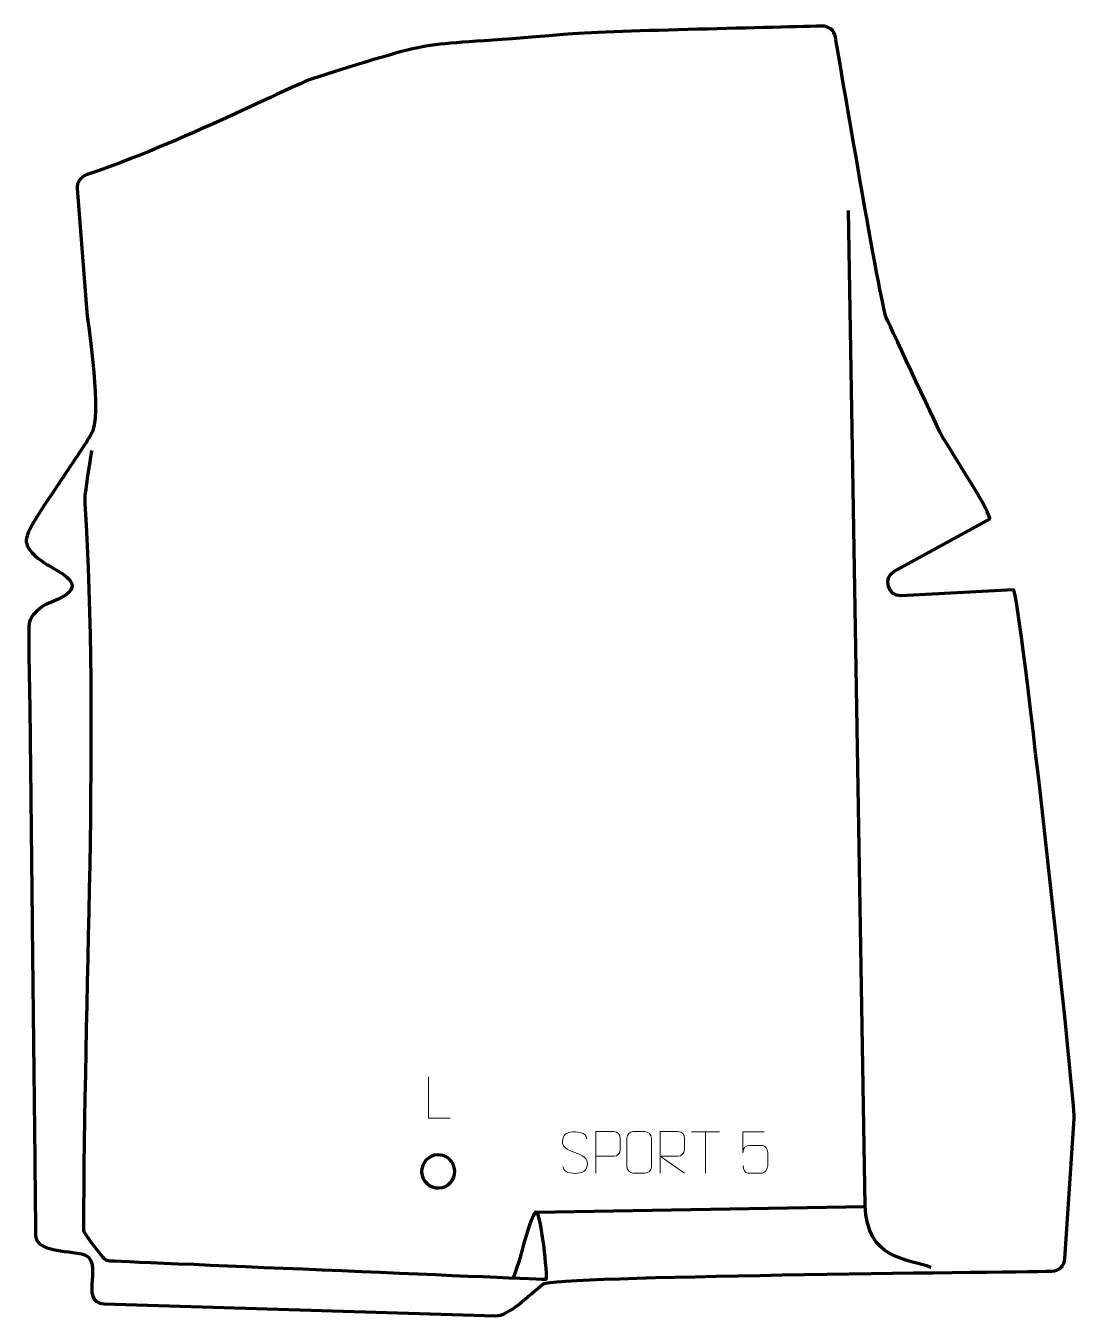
# Model space of a CAD drawing. Header units: millimetres. Extents: x -2214 to -1582, y 28 to 805.
import ezdxf

# ---------------------------------------------------------------- set-up
doc = ezdxf.new("R2010")
doc.units = ezdxf.units.MM
doc.header["$MEASUREMENT"] = 0
doc.layers.add('layer 2', color=7, linetype='Continuous')
doc.layers.add('layer 3', color=7, linetype='Continuous')

msp = doc.modelspace()

# ---------------------------------------------------------------- linework, layer by layer
at = {"layer": 'layer 2', "color": 230, "lineweight": 200}
msp.add_open_spline([(-2177.6901, 715.3379), (-2121.9528, 734.0555), (-2052.331, 769.8733), (-2041.6286, 773.2379), (-2041.6286, 773.2379), (-1957.1383, 799.8), (-1986.451, 791.424), (-1890.1217, 799.9761), (-1890.1217, 799.9761), (-1864.1679, 802.2803), (-1768.2298, 803.982), (-1734.395, 805.0907), (-1734.395, 805.0907), (-1730.3718, 805.2225), (-1726.9216, 802.4053), (-1726.2463, 798.437), (-1726.2463, 798.437), (-1723.9638, 785.0236), (-1698.7148, 635.8668), (-1695.6987, 629.4798), (-1695.6987, 629.4798), (-1691.6406, 620.8858), (-1663.2152, 560.0108), (-1661.4312, 556.9944), (-1661.4312, 556.9944), (-1658.0484, 551.2737), (-1630.8752, 509.3747), (-1633.4523, 507.9629), (-1633.4523, 507.9629), (-1633.4523, 507.9629), (-1691.1157, 476.3748), (-1691.1157, 476.3748), (-1691.1157, 476.3748), (-1697.6538, 472.7934), (-1694.4292, 461.3654), (-1686.8739, 461.7698), (-1686.8739, 461.7698), (-1686.8739, 461.7698), (-1618.9988, 465.4036), (-1618.9988, 465.4036), (-1618.9988, 465.4036), (-1615.2386, 465.6048), (-1581.7694, 155.1288), (-1582.318, 146.8914), (-1582.318, 146.8914), (-1582.318, 146.8914), (-1587.9503, 62.2973), (-1587.9503, 62.2973), (-1587.9503, 62.2973), (-1588.2271, 58.1392), (-1591.6164, 54.9082), (-1595.7829, 54.8302), (-1595.7829, 54.8302), (-1626.5953, 54.2534), (-1896.3533, 51.9085), (-1902.263, 47.1589), (-1902.263, 47.1589), (-1911.1526, 40.0143), (-1923.3925, 27.7072), (-1931.0807, 27.9446), (-1931.0807, 27.9446), (-1931.0807, 27.9446), (-2166.8636, 35.2292), (-2166.8636, 35.2292), (-2166.8636, 35.2292), (-2183.1725, 35.7331), (-2165.5949, 62.6), (-2180.4928, 65.2417), (-2180.4928, 65.2417), (-2194.556, 67.7354), (-2208.1305, 67.3632), (-2208.2334, 76.7797), (-2208.2334, 76.7797), (-2208.4154, 93.4486), (-2208.5975, 110.1175), (-2208.7795, 126.7863), (-2208.7795, 126.7863), (-2209.2892, 173.4591), (-2209.7989, 220.132), (-2210.3087, 266.8048), (-2210.3087, 266.8048), (-2210.3451, 270.1386), (-2210.3816, 273.4724), (-2210.418, 276.8062), (-2210.418, 276.8062), (-2210.4544, 280.1399), (-2210.4908, 283.4737), (-2210.5272, 286.8075), (-2210.5272, 286.8075), (-2210.6, 293.4751), (-2210.6728, 300.1425), (-2210.7456, 306.8101), (-2210.7456, 306.8101), (-2210.9277, 323.479), (-2211.1097, 340.1479), (-2211.2917, 356.8167), (-2211.2917, 356.8167), (-2211.401, 366.818), (-2211.5102, 376.8193), (-2211.6194, 386.8207), (-2211.6194, 386.8207), (-2211.8546, 405.659), (-2212.4819, 424.5455), (-2212.3027, 443.3808), (-2212.3027, 443.3808), (-2212.2653, 447.308), (-2210.2349, 449.7078), (-2207.5833, 452.442), (-2207.5833, 452.442), (-2203.6511, 456.4969), (-2200.0006, 457.2617), (-2195.069, 459.5164), (-2195.069, 459.5164), (-2195.069, 459.5164), (-2194.6271, 459.7256), (-2194.6271, 459.7256), (-2194.6271, 459.7256), (-2193.8228, 460.123), (-2193.0447, 460.5349), (-2192.2552, 460.9603), (-2192.2552, 460.9603), (-2177.5785, 468.9862), (-2193.2369, 475.5506), (-2200.7722, 480.2907), (-2200.7722, 480.2907), (-2200.7722, 480.2907), (-2201.1947, 480.5565), (-2201.1947, 480.5565), (-2201.1947, 480.5565), (-2205.7083, 483.4286), (-2212.5876, 488.0063), (-2213.7354, 493.5995), (-2213.7354, 493.5995), (-2213.7354, 493.5995), (-2213.8154, 494.0652), (-2213.8154, 494.0652), (-2213.8154, 494.0652), (-2214.1292, 497.4567), (-2212.2913, 500.8252), (-2210.7467, 503.7231), (-2210.7467, 503.7231), (-2206.9828, 510.7028), (-2201.6312, 518.2709), (-2197.1797, 524.8846), (-2197.1797, 524.8846), (-2189.6296, 536.1022), (-2182.18, 547.3117), (-2174.8857, 558.7012), (-2174.8857, 558.7012), (-2167.8078, 569.7661), (-2176.5818, 623.8066), (-2177.2728, 632.6068), (-2177.2728, 632.6068), (-2177.2728, 632.6068), (-2183.1177, 707.129), (-2183.1177, 707.129), (-2183.1177, 707.129), (-2183.4084, 710.8342), (-2181.2131, 714.1541), (-2177.6901, 715.3379)], degree=3, knots=[0, 0, 0, 0, 0.02439024, 0.02439024, 0.02439024, 0.02439024, 0.04878049, 0.04878049, 0.04878049, 0.04878049, 0.07317073, 0.07317073, 0.07317073, 0.07317073, 0.09756098, 0.09756098, 0.09756098, 0.09756098, 0.12195122, 0.12195122, 0.12195122, 0.12195122, 0.14634146, 0.14634146, 0.14634146, 0.14634146, 0.17073171, 0.17073171, 0.17073171, 0.17073171, 0.19512195, 0.19512195, 0.19512195, 0.19512195, 0.2195122, 0.2195122, 0.2195122, 0.2195122, 0.24390244, 0.24390244, 0.24390244, 0.24390244, 0.26829268, 0.26829268, 0.26829268, 0.26829268, 0.29268293, 0.29268293, 0.29268293, 0.29268293, 0.31707317, 0.31707317, 0.31707317, 0.31707317, 0.34146341, 0.34146341, 0.34146341, 0.34146341, 0.36585366, 0.36585366, 0.36585366, 0.36585366, 0.3902439, 0.3902439, 0.3902439, 0.3902439, 0.41463415, 0.41463415, 0.41463415, 0.41463415, 0.43902439, 0.43902439, 0.43902439, 0.43902439, 0.46341463, 0.46341463, 0.46341463, 0.46341463, 0.48780488, 0.48780488, 0.48780488, 0.48780488, 0.51219512, 0.51219512, 0.51219512, 0.51219512, 0.53658537, 0.53658537, 0.53658537, 0.53658537, 0.56097561, 0.56097561, 0.56097561, 0.56097561, 0.58536585, 0.58536585, 0.58536585, 0.58536585, 0.6097561, 0.6097561, 0.6097561, 0.6097561, 0.63414634, 0.63414634, 0.63414634, 0.63414634, 0.65853659, 0.65853659, 0.65853659, 0.65853659, 0.68292683, 0.68292683, 0.68292683, 0.68292683, 0.70731707, 0.70731707, 0.70731707, 0.70731707, 0.73170732, 0.73170732, 0.73170732, 0.73170732, 0.75609756, 0.75609756, 0.75609756, 0.75609756, 0.7804878, 0.7804878, 0.7804878, 0.7804878, 0.80487805, 0.80487805, 0.80487805, 0.80487805, 0.82926829, 0.82926829, 0.82926829, 0.82926829, 0.85365854, 0.85365854, 0.85365854, 0.85365854, 0.87804878, 0.87804878, 0.87804878, 0.87804878, 0.90243902, 0.90243902, 0.90243902, 0.90243902, 0.92682927, 0.92682927, 0.92682927, 0.92682927, 0.95121951, 0.95121951, 0.95121951, 0.95121951, 1, 1, 1, 1], dxfattribs=at)
at = {"layer": 'layer 3', "color": 142, "lineweight": 200}
for points, knots in [([(-1668.4728, 57.0248), (-1682.4524, 62.3144), (-1707.7473, 61.8095), (-1708.3007, 94.4385), (-1708.3007, 94.4385), (-1708.3007, 94.4385), (-1718.4374, 693.8489), (-1718.4374, 693.8489)], [0, 0, 0, 0, 0.33333333, 0.33333333, 0.33333333, 0.33333333, 1, 1, 1, 1]), ([(-2174.5221, 549.4023), (-2175.4309, 542.491), (-2178.9957, 522.8571), (-2178.6299, 517.2783), (-2178.6299, 517.2783), (-2169.7736, 382.0307), (-2179.2785, 217.8372), (-2179.3439, 79.4406), (-2179.3439, 79.4406), (-2179.3444, 78.044), (-2174.7033, 72.1529), (-2173.8432, 71.0526), (-2173.8432, 71.0526), (-2173.8432, 71.0526), (-2167.8569, 63.3936), (-2167.8569, 63.3936), (-2167.8569, 63.3936), (-2166.7335, 61.9563), (-2165.1939, 61.1668), (-2163.3713, 61.0933), (-2163.3713, 61.0933), (-2141.0712, 60.1939), (-1900.7439, 49.8359), (-1900.6088, 49.9699), (-1900.6088, 49.9699), (-1899.3827, 51.1872), (-1903.6724, 89.8977), (-1906.5141, 90.3154), (-1906.5141, 90.3154), (-1909.4111, 90.7411), (-1915.9239, 63.9059), (-1916.8585, 61.1311), (-1916.8585, 61.1311), (-1916.8585, 61.1311), (-1920.1754, 51.2848), (-1920.1754, 51.2848)], [0, 0, 0, 0, 0.1, 0.1, 0.1, 0.1, 0.2, 0.2, 0.2, 0.2, 0.3, 0.3, 0.3, 0.3, 0.4, 0.4, 0.4, 0.4, 0.5, 0.5, 0.5, 0.5, 0.6, 0.6, 0.6, 0.6, 0.7, 0.7, 0.7, 0.7, 0.8, 0.8, 0.8, 0.8, 1, 1, 1, 1]), ([(-1965.174, 104.9581), (-1970.6917, 104.7197), (-1975.3579, 108.9996), (-1975.5962, 114.5172), (-1975.5962, 114.5172), (-1975.8345, 120.0349), (-1971.5548, 124.7011), (-1966.0371, 124.9395), (-1966.0371, 124.9395), (-1960.5194, 125.1778), (-1955.8532, 120.898), (-1955.6148, 115.3803), (-1955.6148, 115.3803), (-1955.3765, 109.8626), (-1959.6563, 105.1964), (-1965.174, 104.9581)], [0, 0, 0, 0, 0.2, 0.2, 0.2, 0.2, 0.4, 0.4, 0.4, 0.4, 0.6, 0.6, 0.6, 0.6, 1, 1, 1, 1])]:
    msp.add_open_spline(points, degree=3, knots=knots, dxfattribs=at)
at = {"layer": 'layer 3', "color": 250, "lineweight": 9}
for points, knots in [([(-1958.4889, 147.0132), (-1958.4889, 147.0132), (-1971.438, 147.0132), (-1971.438, 147.0132), (-1971.438, 147.0132), (-1971.438, 147.0132), (-1971.438, 171.9668), (-1971.438, 171.9668)], [0, 0, 0, 0, 0.33333333, 0.33333333, 0.33333333, 0.33333333, 1, 1, 1, 1]), ([(-1883.2134, 126.4205), (-1887.4617, 127.8909), (-1892.3698, 129.6867), (-1890.3647, 135.207), (-1890.3647, 135.207), (-1888.8612, 139.3469), (-1883.6476, 138.9584), (-1880.044, 138.3573), (-1880.044, 138.3573), (-1877.1834, 137.8801), (-1876.3187, 136.6669), (-1876.0081, 134.5828)], [0, 0, 0, 0, 0.25, 0.25, 0.25, 0.25, 0.5, 0.5, 0.5, 0.5, 1, 1, 1, 1]), ([(-1870.5455, 113.9437), (-1870.5455, 113.9437), (-1870.5455, 138.8973), (-1870.5455, 138.8973), (-1870.5455, 138.8973), (-1866.9505, 138.8973), (-1863.3552, 138.8973), (-1859.7598, 138.8973), (-1859.7598, 138.8973), (-1857.4346, 138.8594), (-1855.8772, 137.3693), (-1855.8814, 135.0032), (-1855.8814, 135.0032), (-1855.8818, 132.9675), (-1855.8818, 129.9082), (-1855.8814, 127.8722), (-1855.8814, 127.8722), (-1855.8879, 125.9968), (-1857.7001, 124.0549), (-1859.7097, 124.0358), (-1859.7097, 124.0358), (-1859.7097, 124.0358), (-1870.5455, 124.0358), (-1870.5455, 124.0358)], [0, 0, 0, 0, 0.14285714, 0.14285714, 0.14285714, 0.14285714, 0.28571429, 0.28571429, 0.28571429, 0.28571429, 0.42857143, 0.42857143, 0.42857143, 0.42857143, 0.57142857, 0.57142857, 0.57142857, 0.57142857, 0.71428571, 0.71428571, 0.71428571, 0.71428571, 1, 1, 1, 1]), ([(-1848.0534, 138.8969), (-1845.7277, 138.8969), (-1843.4016, 138.8969), (-1841.0755, 138.8969), (-1841.0755, 138.8969), (-1839.1289, 138.9325), (-1837.1375, 137.4409), (-1837.1108, 135.0033), (-1837.1108, 135.0033), (-1837.1112, 129.2564), (-1837.1112, 123.5091), (-1837.1108, 117.7614), (-1837.1108, 117.7614), (-1837.2506, 115.438), (-1838.9278, 113.9584), (-1841.0755, 113.9476), (-1841.0755, 113.9476), (-1843.4074, 113.948), (-1845.7393, 113.948), (-1848.0708, 113.9476), (-1848.0708, 113.9476), (-1849.9958, 113.8422), (-1851.9679, 115.7267), (-1851.9567, 117.744), (-1851.9567, 117.744), (-1851.9564, 123.5141), (-1851.9564, 129.2838), (-1851.9567, 135.0531), (-1851.9567, 135.0531), (-1851.9525, 137.1912), (-1850.2058, 138.9104), (-1848.0534, 138.8969)], [0, 0, 0, 0, 0.11111111, 0.11111111, 0.11111111, 0.11111111, 0.22222222, 0.22222222, 0.22222222, 0.22222222, 0.33333333, 0.33333333, 0.33333333, 0.33333333, 0.44444444, 0.44444444, 0.44444444, 0.44444444, 0.55555556, 0.55555556, 0.55555556, 0.55555556, 0.66666667, 0.66666667, 0.66666667, 0.66666667, 0.77777778, 0.77777778, 0.77777778, 0.77777778, 1, 1, 1, 1]), ([(-1831.8658, 113.9437), (-1831.8658, 113.9437), (-1831.8658, 138.8972), (-1831.8658, 138.8972), (-1831.8658, 138.8972), (-1828.271, 138.8972), (-1824.6755, 138.8972), (-1821.0803, 138.8972), (-1821.0803, 138.8972), (-1818.755, 138.8595), (-1817.1977, 137.3695), (-1817.2018, 135.0031), (-1817.2018, 135.0031), (-1817.2022, 132.9676), (-1817.2022, 129.9082), (-1817.2018, 127.8722), (-1817.2018, 127.8722), (-1817.2083, 125.9967), (-1819.0206, 124.0549), (-1821.0301, 124.0358), (-1821.0301, 124.0358), (-1821.0301, 124.0358), (-1831.8658, 124.0358), (-1831.8658, 124.0358), (-1831.8658, 124.0358), (-1831.8658, 124.0358), (-1817.2111, 113.9437), (-1817.2111, 113.9437)], [0, 0, 0, 0, 0.125, 0.125, 0.125, 0.125, 0.25, 0.25, 0.25, 0.25, 0.375, 0.375, 0.375, 0.375, 0.5, 0.5, 0.5, 0.5, 0.625, 0.625, 0.625, 0.625, 0.75, 0.75, 0.75, 0.75, 1, 1, 1, 1]), ([(-1769.1397, 138.8752), (-1769.1397, 138.8752), (-1781.9914, 138.8752), (-1781.9914, 138.8752), (-1781.9914, 138.8752), (-1781.9911, 134.6446), (-1781.9911, 130.4137), (-1781.9914, 126.1825), (-1781.9914, 126.1825), (-1781.9917, 129.4926), (-1780.3607, 130.5644), (-1777.5487, 130.6249), (-1777.5487, 130.6249), (-1775.1091, 130.6252), (-1772.6696, 130.6252), (-1770.2304, 130.6249), (-1770.2304, 130.6249), (-1768.5806, 130.6317), (-1767.1057, 128.2512), (-1767.0772, 126.1825), (-1767.0772, 126.1825), (-1767.0775, 123.5952), (-1767.0775, 121.0076), (-1767.0772, 118.4199), (-1767.0772, 118.4199), (-1767.031, 116.4605), (-1768.5304, 114.0242), (-1770.1563, 113.9657), (-1770.1563, 113.9657), (-1772.1128, 113.966), (-1777.0078, 113.966), (-1778.9648, 113.9657), (-1778.9648, 113.9657), (-1780.8103, 113.9569), (-1781.9174, 115.9217), (-1781.9382, 118.4728)], [0, 0, 0, 0, 0.1, 0.1, 0.1, 0.1, 0.2, 0.2, 0.2, 0.2, 0.3, 0.3, 0.3, 0.3, 0.4, 0.4, 0.4, 0.4, 0.5, 0.5, 0.5, 0.5, 0.6, 0.6, 0.6, 0.6, 0.7, 0.7, 0.7, 0.7, 0.8, 0.8, 0.8, 0.8, 1, 1, 1, 1]), ([(-1883.2134, 126.4204), (-1879.1948, 124.7737), (-1874.1653, 122.8854), (-1875.9993, 117.5251), (-1875.9993, 117.5251), (-1877.4591, 113.2587), (-1882.3699, 113.5154), (-1886.096, 114.0701), (-1886.096, 114.0701), (-1888.846, 114.4799), (-1890.0669, 115.6934), (-1890.4449, 117.8056)], [0, 0, 0, 0, 0.25, 0.25, 0.25, 0.25, 0.5, 0.5, 0.5, 0.5, 1, 1, 1, 1])]:
    msp.add_open_spline(points, degree=3, knots=knots, dxfattribs=at)
for points in [[(-1813.0274, 138.8737), (-1813.0274, 138.8737), (-1796.0402, 138.8737), (-1796.0402, 138.8737)], [(-1804.5336, 113.9437), (-1804.5336, 113.9437), (-1804.5336, 138.8972), (-1804.5336, 138.8972)]]:
    msp.add_open_spline(points, degree=3, dxfattribs=at)
at = {"layer": 'layer 3', "color": 142, "lineweight": 200}
msp.add_open_spline([(-1906.5141, 90.3154), (-1906.5141, 90.3154), (-1708.2895, 93.7781), (-1708.2895, 93.7781)], degree=3, dxfattribs=at)

doc.saveas('drawing.dxf')
